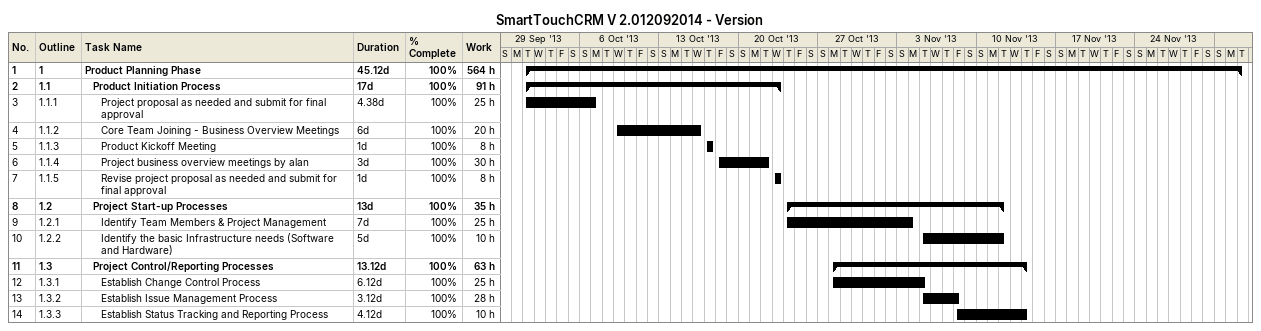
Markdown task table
SmartTouchCRM V 2.012092014 - Version

| ID | WBS | Task | Duration | Start | Finish | % complete | Work (h) |
|---|---|---|---|---|---|---|---|
| 1 | 1 | **Product Planning Phase** | 45.12d | 2013-10-01 | 2013-12-03 | 100 | 564 |
| 2 | 1.1 | **Product Initiation Process** | 17d | 2013-10-01 | 2013-10-23 | 100 | 91 |
| 3 | 1.1.1 | Project proposal as needed and submit for final approval | 4.38d | 2013-10-01 | 2013-10-07 | 100 | 25 |
| 4 | 1.1.2 | Core Team Joining - Business Overview Meetings | 6d | 2013-10-09 | 2013-10-16 | 100 | 20 |
| 5 | 1.1.3 | Product Kickoff Meeting | 1d | 2013-10-17 | 2013-10-17 | 100 | 8 |
| 6 | 1.1.4 | Project business overview meetings by alan | 3d | 2013-10-18 | 2013-10-22 | 100 | 30 |
| 7 | 1.1.5 | Revise project proposal as needed and submit for final approval | 1d | 2013-10-23 | 2013-10-23 | 100 | 8 |
| 8 | 1.2 | **Project Start-up Processes** | 13d | 2013-10-24 | 2013-11-12 | 100 | 35 |
| 9 | 1.2.1 | Identify Team Members & Project Management | 7d | 2013-10-24 | 2013-11-04 | 100 | 25 |
| 10 | 1.2.2 | Identify the basic Infrastructure needs (Software and Hardware) | 5d | 2013-11-05 | 2013-11-12 | 100 | 10 |
| 11 | 1.3 | **Project Control/Reporting Processes** | 13.12d | 2013-10-28 | 2013-11-14 | 100 | 63 |
| 12 | 1.3.1 | Establish Change Control Process | 6.12d | 2013-10-28 | 2013-11-05 | 100 | 25 |
| 13 | 1.3.2 | Establish Issue Management Process | 3.12d | 2013-11-05 | 2013-11-08 | 100 | 28 |
| 14 | 1.3.3 | Establish Status Tracking and Reporting Process | 4.12d | 2013-11-08 | 2013-11-14 | 100 | 10 |
